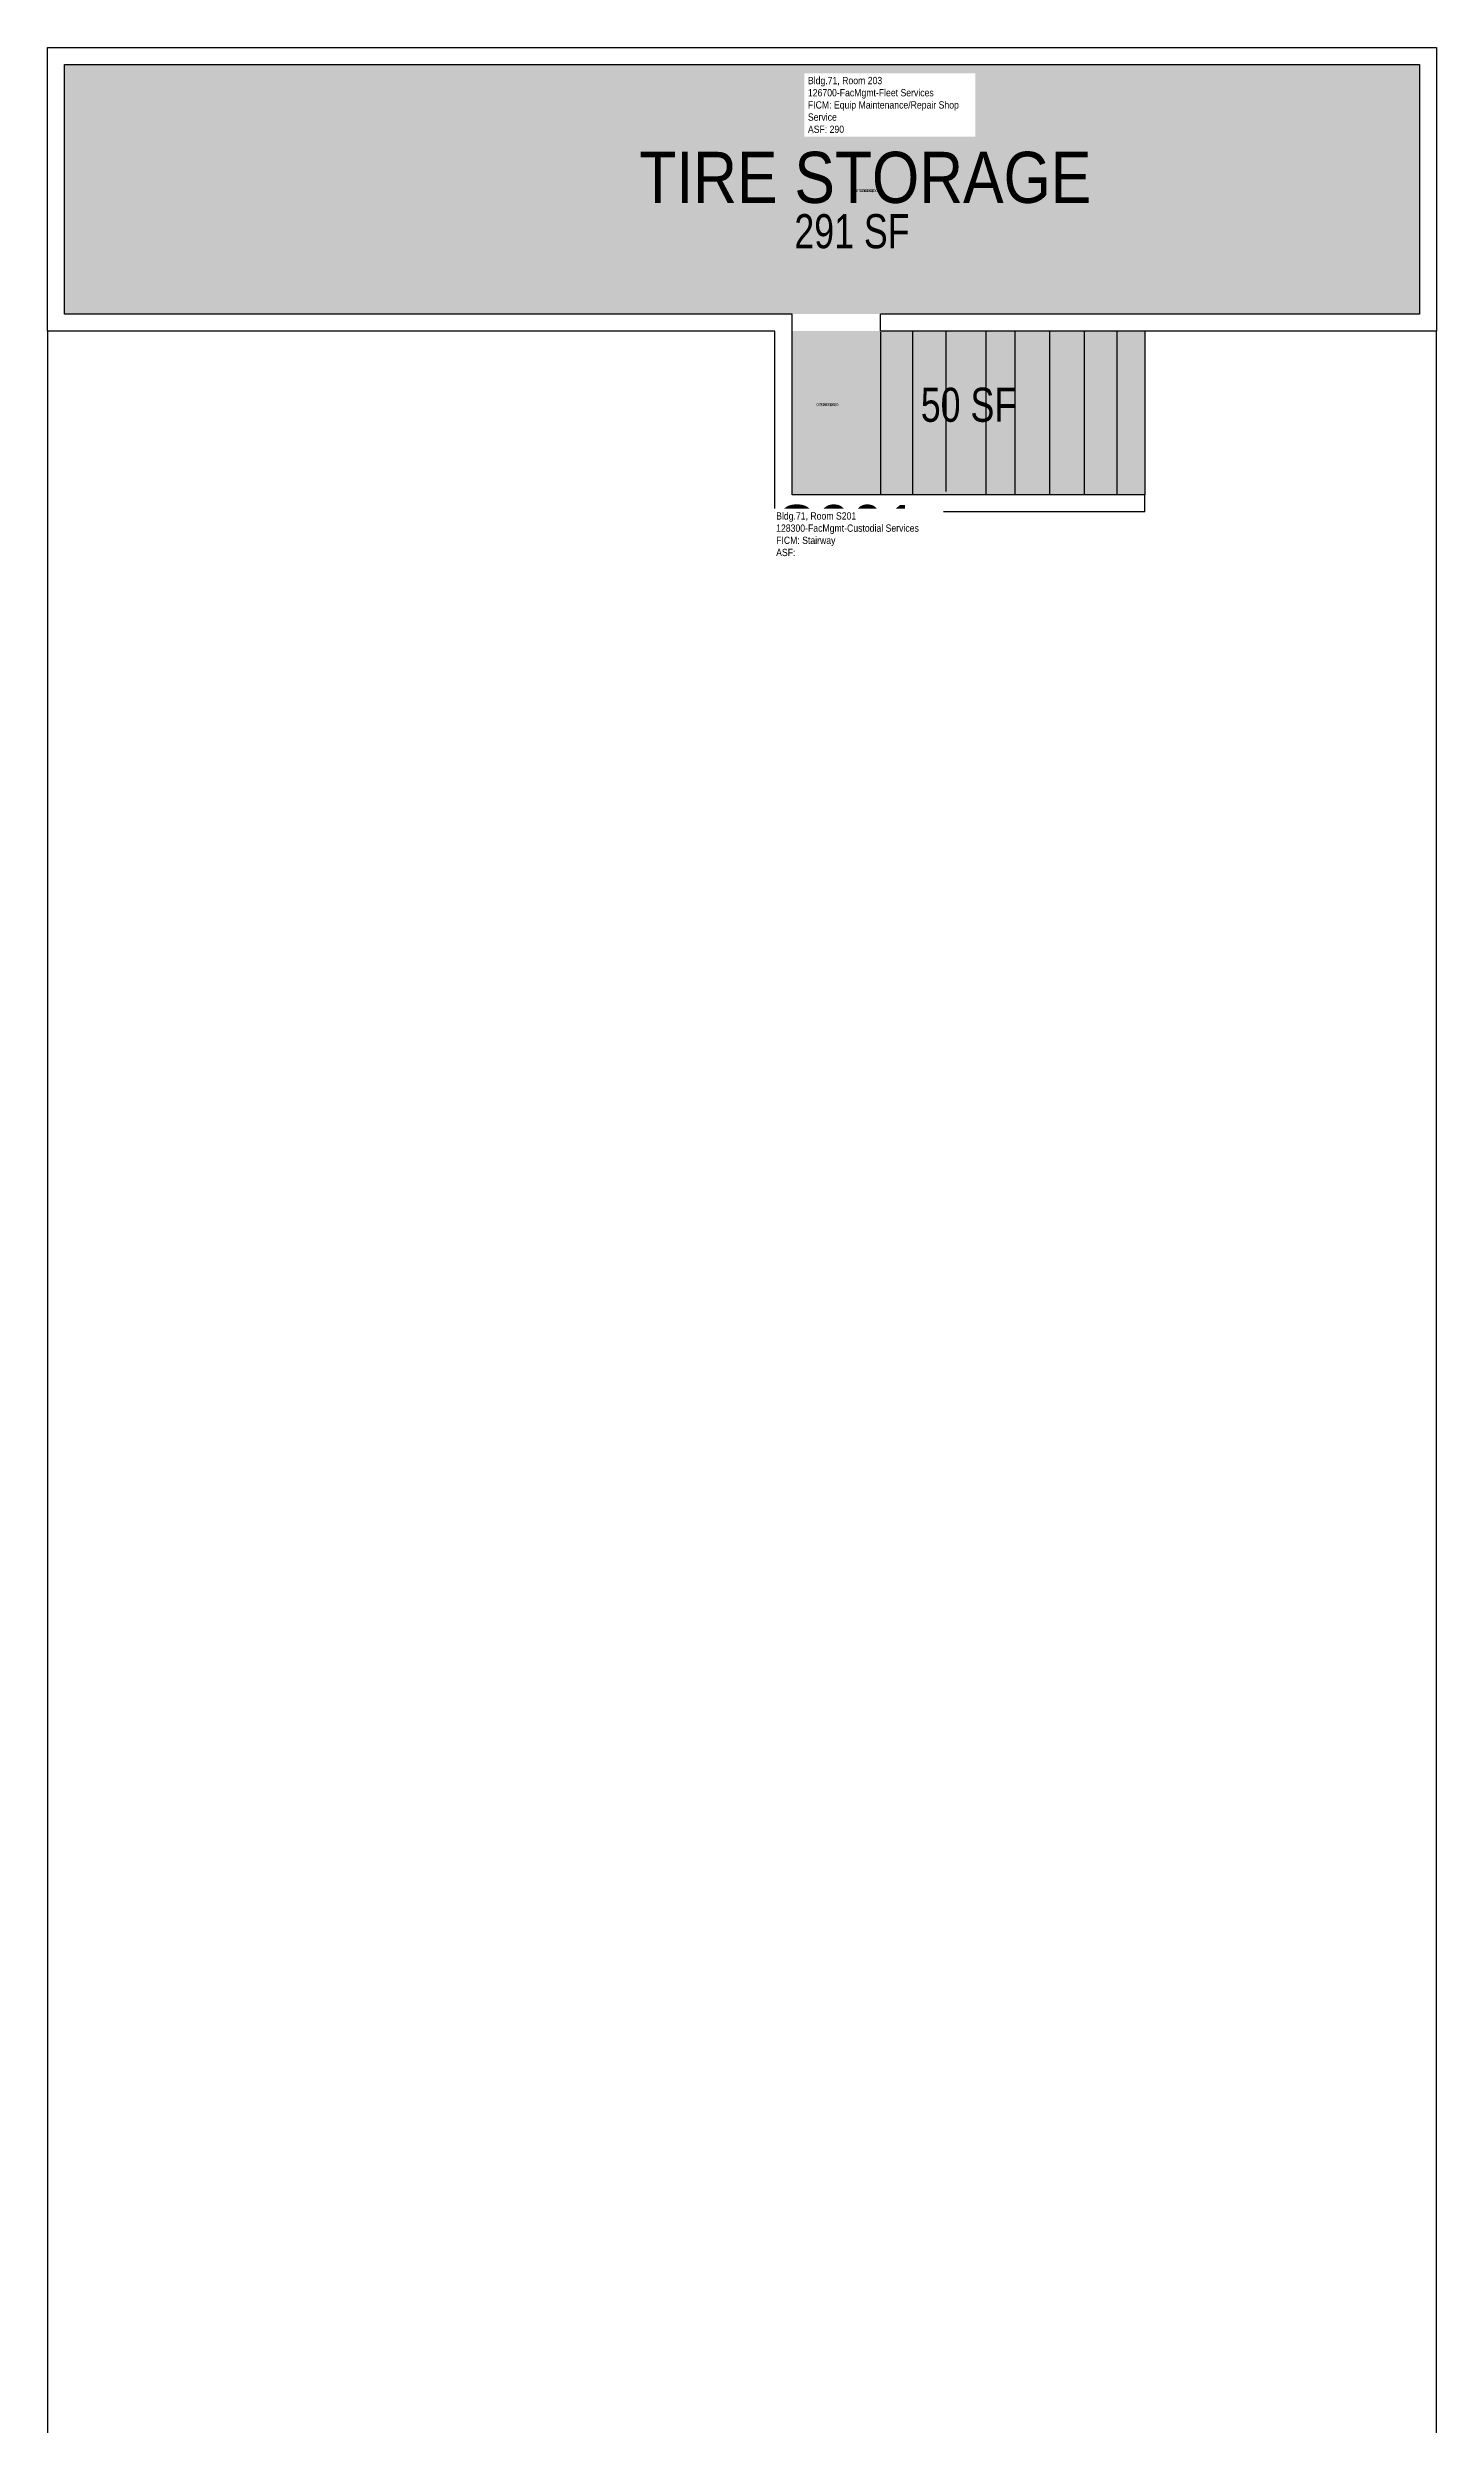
# Model space of a CAD drawing. Header units: inches. Extents: x -60 to 489, y 0 to 1673.
# Drawn here: x 0 to 489, y 836 to 1673 of the extents above; entities that cross this region are included whole.
import ezdxf
from ezdxf.enums import TextEntityAlignment as Align

# ---------------------------------------------------------------- set-up
doc = ezdxf.new("R2010")
doc.units = ezdxf.units.IN
doc.header["$LTSCALE"] = 50
doc.header["$MEASUREMENT"] = 0
for name, color, linetype in [('A-FLOR', 3, 'CONTINUOUS'), ('A-IDEN-RNUM', 7, 'CONTINUOUS'), ('A-IDEN-SNUM', 4, 'CONTINUOUS'), ('A-IDEN-TEXT', 4, 'CONTINUOUS'), ('A-IDEN-VNUM', 4, 'CONTINUOUS'), ('A-ROOF', 2, 'CONTINUOUS'), ('A-WALL', 5, 'CONTINUOUS'), ('AREA-TEXT', 3, 'CONTINUOUS'), ('Rooms-Category-Color', 7, 'CONTINUOUS'), ('Rooms-College-Color', 7, 'CONTINUOUS'), ('Rooms-Department-Color', 7, 'CONTINUOUS'), ('Rooms-Division-Color', 7, 'CONTINUOUS'), ('Rooms-Information', 7, 'CONTINUOUS')]:
    doc.layers.add(name, color=color, linetype=linetype)
doc.styles.add('CP_AREA', font='arial.ttf', dxfattribs={"height": 15})
doc.styles.add('CP_ROOMSNUMBER', font='arial.ttf', dxfattribs={"height": 1})
doc.styles.add('CP_ROOMVNUMBER', font='arial.ttf', dxfattribs={"width": 0.85, "height": 0.075})

msp = doc.modelspace()

# ---------------------------------------------------------------- hatches: boundary and pattern name
at = {"layer": 'Rooms-Category-Color', "true_color": 0xe3c5e1}
msp.add_hatch(color=254, dxfattribs=at).paths.add_polyline_path([(261.98, 1579.09), (293.06, 1579.09), (482.75, 1579.09), (482.75, 1666.87), (6, 1666.87), (6, 1579.09)])
at = {"layer": 'Rooms-Category-Color', "true_color": 0xadadad}
msp.add_hatch(color=253, dxfattribs=at).paths.add_polyline_path([(386.16, 1515.49), (261.98, 1515.49), (261.98, 1573.09), (386.16, 1573.09)])
at = {"layer": 'Rooms-College-Color', "true_color": 0x80bc67}
msp.add_hatch(color=83, dxfattribs=at).paths.add_polyline_path([(261.98, 1579.09), (293.06, 1579.09), (482.75, 1579.09), (482.75, 1666.87), (6, 1666.87), (6, 1579.09)])
at = {"layer": 'Rooms-College-Color', "true_color": 0xadadad}
msp.add_hatch(color=253, dxfattribs=at).paths.add_polyline_path([(386.16, 1515.49), (261.98, 1515.49), (261.98, 1573.09), (386.16, 1573.09)])
at = {"layer": 'Rooms-Department-Color', "true_color": 0x80bc67}
msp.add_hatch(color=83, dxfattribs=at).paths.add_polyline_path([(261.98, 1579.09), (293.06, 1579.09), (482.75, 1579.09), (482.75, 1666.87), (6, 1666.87), (6, 1579.09)])
at = {"layer": 'Rooms-Department-Color', "true_color": 0xacacac}
msp.add_hatch(color=253, dxfattribs=at).paths.add_polyline_path([(386.16, 1515.49), (261.98, 1515.49), (261.98, 1573.09), (386.16, 1573.09)])
at = {"layer": 'Rooms-Division-Color', "true_color": 0x80bc67}
msp.add_hatch(color=83, dxfattribs=at).paths.add_polyline_path([(261.98, 1579.09), (293.06, 1579.09), (482.75, 1579.09), (482.75, 1666.87), (6, 1666.87), (6, 1579.09)])
at = {"layer": 'Rooms-Division-Color', "true_color": 0xadadad}
msp.add_hatch(color=253, dxfattribs=at).paths.add_polyline_path([(386.16, 1515.49), (261.98, 1515.49), (261.98, 1573.09), (386.16, 1573.09)])

# ---------------------------------------------------------------- linework, layer by layer
at = {"layer": 'A-FLOR'}
for p, q in [((293.06, 1572.67), (293.06, 1515.7)), ((304.53, 1515.7), (304.53, 1573.09)), ((316.19, 1516.66), (316.19, 1573.09)), ((330.34, 1515.7), (330.34, 1573.09)), ((340.47, 1515.69), (340.47, 1573.09)), ((352.71, 1515.49), (352.71, 1573.09)), ((364.94, 1515.5), (364.94, 1573.09)), ((376.41, 1515.5), (376.41, 1573.09)), ((386.16, 1573.09), (386.16, 1515.49))]:
    msp.add_line(p, q, dxfattribs=at)
at = {"layer": 'A-ROOF'}
for points in [[(0, 1573.09), (0, 478.22)], [(488.75, 336.6), (488.75, 1573.09)]]:
    msp.add_lwpolyline(points, dxfattribs=at)
at = {"layer": 'A-WALL'}
for p, q in [((0, 1573.09), (0, 1672.87)), ((0, 1672.87), (488.75, 1672.87)), ((6, 1666.87), (482.75, 1666.87)), ((6, 1579.09), (6, 1666.87)), ((482.75, 1666.87), (482.75, 1579.09)), ((488.75, 1672.87), (488.75, 1573.09)), ((255.98, 1573.09), (0, 1573.09)), ((261.98, 1579.09), (6, 1579.09)), ((255.98, 1509.49), (255.98, 1573.09)), ((261.98, 1515.49), (261.98, 1579.09)), ((482.75, 1579.09), (293.06, 1579.09)), ((293.06, 1573.09), (293.06, 1579.09)), ((488.75, 1573.09), (293.06, 1573.09)), ((386.16, 1515.49), (261.98, 1515.49)), ((386.16, 1509.49), (386.16, 1515.49)), ((386.16, 1509.49), (255.98, 1509.49))]:
    msp.add_line(p, q, dxfattribs=at)

# ---------------------------------------------------------------- texts
at = {"layer": 'A-IDEN-RNUM', "style": 'CP_ROOMSNUMBER', "width": 0.85}
for s, p in [('0203-00', (288.29, 1622.49)), ('S201-00', (274.43, 1547.18))]:
    msp.add_text(s, height=1, dxfattribs=at).set_placement(p, align=Align.MIDDLE)
at = {"layer": 'A-IDEN-SNUM', "style": 'CP_ROOMSNUMBER', "width": 0.85}
for s, p in [('0710020300', (288.29, 1622.49)), ('0710S20100', (274.43, 1547.18))]:
    msp.add_text(s, height=1, dxfattribs=at).set_placement(p, align=Align.MIDDLE)
at = {"layer": 'A-IDEN-TEXT', "style": 'CP_ROOMVNUMBER', "width": 0.85}
msp.add_text('TIRE STORAGE', height=18, dxfattribs=at).set_placement((287.74, 1627.19), align=Align.MIDDLE)
at = {"layer": 'A-IDEN-VNUM', "style": 'CP_ROOMVNUMBER', "width": 0.85}
for s, p in [('203', (285.4, 1651.67)), ('S201', (281.35, 1502.86))]:
    msp.add_text(s, height=18, dxfattribs=at).set_placement(p, align=Align.MIDDLE)
at = {"layer": 'AREA-TEXT', "style": 'CP_AREA', "width": 0.75}
for s, p in [('291 SF', (283.07, 1608.24)), ('50 SF', (324.07, 1547.17))]:
    msp.add_text(s, height=12, dxfattribs=at).set_placement(p, align=Align.MIDDLE_CENTER)

# ---------------------------------------------------------------- next in the draw order: texts
at = {"layer": 'Rooms-Information', "width": 57.6, "attachment_point": 7, "style": 'CP_ROOMVNUMBER', "bg_fill": 3, "box_fill_scale": 1.5, "bg_fill_color": 256, "bg_fill_true_color": 13158600, "bg_fill_transparency": 0}
for s, insert, char_height in [('Bldg.71, Room 203^M^J126700-FacMgmt-Fleet Services^M^JFICM: Equip Maintenance/Repair Shop Service^M^JASF: 290', (267.57, 1642.79), 2.57143), ('Bldg.71, Room S201^M^J128300-FacMgmt-Custodial Services^M^JFICM: Stairway^M^JASF: ', (256.39, 1493.86), 2.5714)]:
    msp.add_mtext(s, dxfattribs=dict(at, insert=insert, char_height=char_height))

doc.saveas('drawing.dxf')
